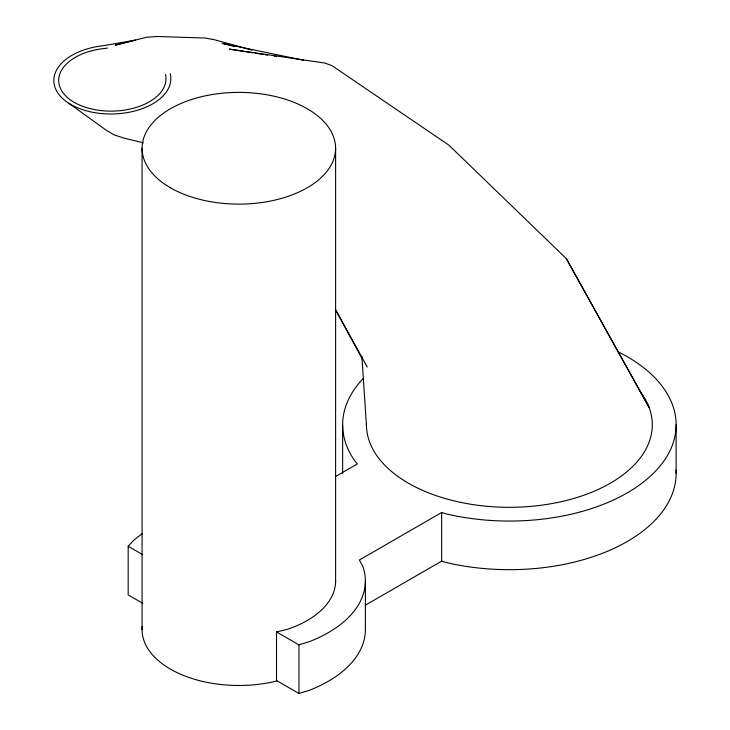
<?xml version="1.0" encoding="UTF-8"?>
<svg xmlns="http://www.w3.org/2000/svg" width="730" height="730" viewBox="0 0 730 730"><rect width="100%" height="100%" fill="white"/><g stroke="black" fill="none" stroke-linecap="round" stroke-linejoin="round"><path stroke-width="1.09" d="M142.806 603.345L128.179 594.895L128.179 546.277L133.617 540.401A126.546 73.055 0 0 1 142.432 533.667M335.891 476.334L357.435 463.897L355.337 461.634A166.741 96.269 0 0 1 363.111 378.578M618.675 352.088A166.741 96.269 0 0 1 651.206 475.422A166.741 96.269 0 0 1 445.574 513.728L441.65 512.524L359.406 560.001L362.947 566.736A126.546 73.055 0 0 1 309.137 641.734L298.962 644.882L276.533 631.934L276.533 680.552L298.962 693.5L309.137 690.361A126.546 73.055 0 0 0 365.383 629.616L365.383 580.989M365.283 605.234L441.65 561.142L445.574 562.356A166.741 96.269 0 0 0 676.017 470.093M276.533 631.934L287.219 629.379A96.771 55.872 0 0 0 335.608 580.989M107.465 48.089L105.275 48.399A53.664 31.536 -1.4 0 0 59.157 84.534A53.664 31.536 -1.4 0 0 119.401 110.723A53.664 31.536 -1.4 0 0 165.528 74.588M253.045 52.852L229.457 49.12L324.576 62.999L331.968 65.654L448.84 145.124L566.307 258.593L649.125 407.504L566.307 258.593M255.29 53.208L263.156 54.449M265.401 54.805L267.645 55.161M274.38 56.228L276.634 56.584M303.662 60.262L222.175 43.362L234.202 46.465M143.463 142.825L123.808 138.061L114.318 134.986L106.032 130.086L68.948 103.331M252.005 50.096L213.936 39.612L205.048 38.024L157.023 36.5L146.255 37.321L115.24 45.15L135.461 40.086L103.779 45.652A58.537 34.401 -1.4 0 0 54.44 85.492A58.537 34.401 -1.4 0 0 120.897 113.469A58.537 34.401 -1.4 0 0 170.236 73.63M128.179 546.277L142.806 554.718M335.554 309.566L367.245 367.007M336.147 311.044L362.317 358.996L362.116 356.824M361.934 357.116L366.478 426.019M676.117 424.796L676.117 473.414M441.65 512.524L441.65 561.142M342.644 424.796L342.644 473.414M335.608 148.254L335.608 581.819M298.962 644.882L298.962 693.5M142.067 148.254L142.067 629.616M276.935 680.971A96.771 55.872 0 0 1 142.222 626.495M639.334 390.459A142.916 82.517 0 0 1 539.032 505.516A142.916 82.517 0 0 1 366.469 423.865M170.409 187.756A96.771 55.872 0 0 0 332.305 162.717A96.771 55.872 0 0 0 213.79 94.289A96.771 55.872 0 0 0 170.409 187.756"/></g></svg>
